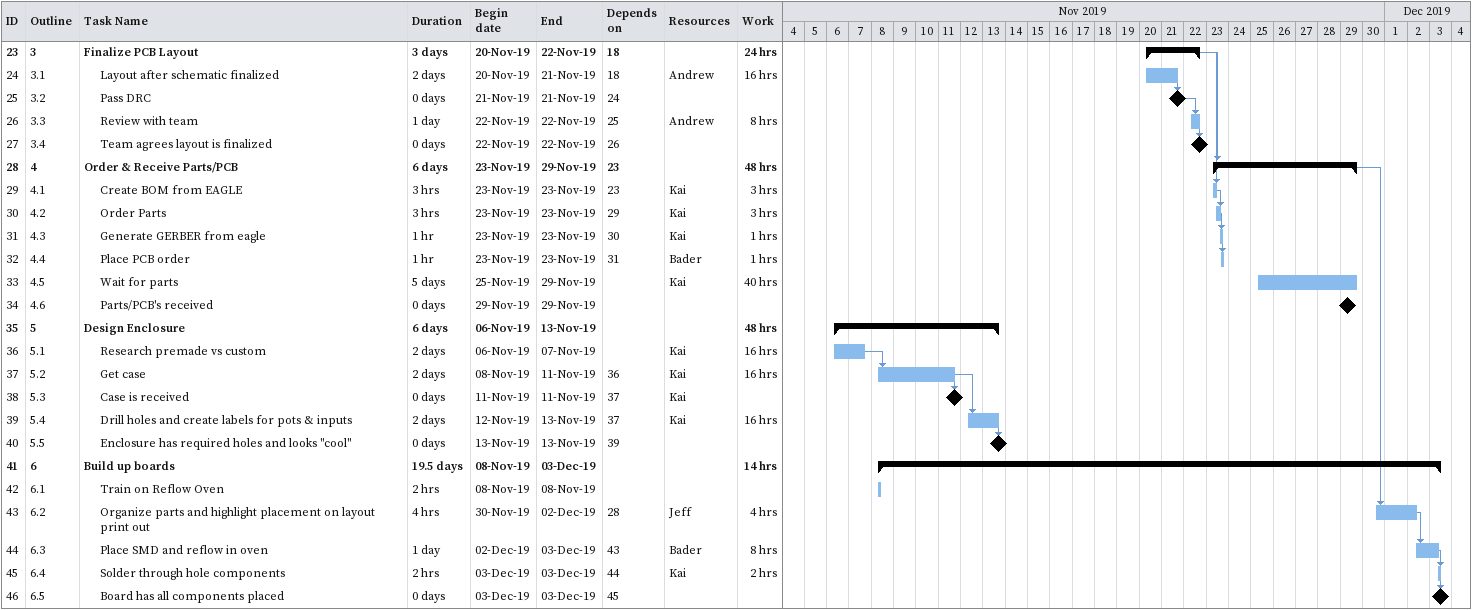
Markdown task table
| ID | WBS | Task | Duration | Start | Finish | Predecessors | Resources | Work (h) |
|---|---|---|---|---|---|---|---|---|
| 23 | 3 | **Finalize PCB Layout** | 3d | 2019-11-20 | 2019-11-22 | 18 |  | 24 |
| 24 | 3.1 | Layout after schematic finalized | 2d | 2019-11-20 | 2019-11-21 | 18 | Andrew | 16 |
| 25 | 3.2 | Pass DRC | 0d | 2019-11-21 | 2019-11-21 | 24 |  |  |
| 26 | 3.3 | Review with team | 1d | 2019-11-22 | 2019-11-22 | 25 | Andrew | 8 |
| 27 | 3.4 | Team agrees layout is finalized | 0d | 2019-11-22 | 2019-11-22 | 26 |  |  |
| 28 | 4 | **Order & Receive Parts/PCB** | 6d | 2019-11-23 | 2019-11-29 | 23 |  | 48 |
| 29 | 4.1 | Create BOM from EAGLE | 3h | 2019-11-23 | 2019-11-23 | 23 | Kai | 3 |
| 30 | 4.2 | Order Parts | 3h | 2019-11-23 | 2019-11-23 | 29 | Kai | 3 |
| 31 | 4.3 | Generate GERBER from eagle | 1h | 2019-11-23 | 2019-11-23 | 30 | Kai | 1 |
| 32 | 4.4 | Place PCB order | 1h | 2019-11-23 | 2019-11-23 | 31 | Bader | 1 |
| 33 | 4.5 | Wait for parts | 5d | 2019-11-25 | 2019-11-29 |  | Kai | 40 |
| 34 | 4.6 | Parts/PCB's received | 0d | 2019-11-29 | 2019-11-29 |  |  |  |
| 35 | 5 | **Design Enclosure** | 6d | 2019-11-06 | 2019-11-13 |  |  | 48 |
| 36 | 5.1 | Research premade vs custom | 2d | 2019-11-06 | 2019-11-07 |  | Kai | 16 |
| 37 | 5.2 | Get case | 2d | 2019-11-08 | 2019-11-11 | 36 | Kai | 16 |
| 38 | 5.3 | Case is received | 0d | 2019-11-11 | 2019-11-11 | 37 | Kai |  |
| 39 | 5.4 | Drill holes and create labels for pots & inputs | 2d | 2019-11-12 | 2019-11-13 | 37 | Kai | 16 |
| 40 | 5.5 | Enclosure has required holes and looks "cool" | 0d | 2019-11-13 | 2019-11-13 | 39 |  |  |
| 41 | 6 | **Build up boards** | 19.5d | 2019-11-08 | 2019-12-03 |  |  | 14 |
| 42 | 6.1 | Train on Reflow Oven | 2h | 2019-11-08 | 2019-11-08 |  |  |  |
| 43 | 6.2 | Organize parts and highlight placement on layout print out | 4h | 2019-11-30 | 2019-12-02 | 28 | Jeff | 4 |
| 44 | 6.3 | Place SMD and reflow in oven | 1d | 2019-12-02 | 2019-12-03 | 43 | Bader | 8 |
| 45 | 6.4 | Solder through hole components | 2h | 2019-12-03 | 2019-12-03 | 44 | Kai | 2 |
| 46 | 6.5 | Board has all components placed | 0d | 2019-12-03 | 2019-12-03 | 45 |  |  |
